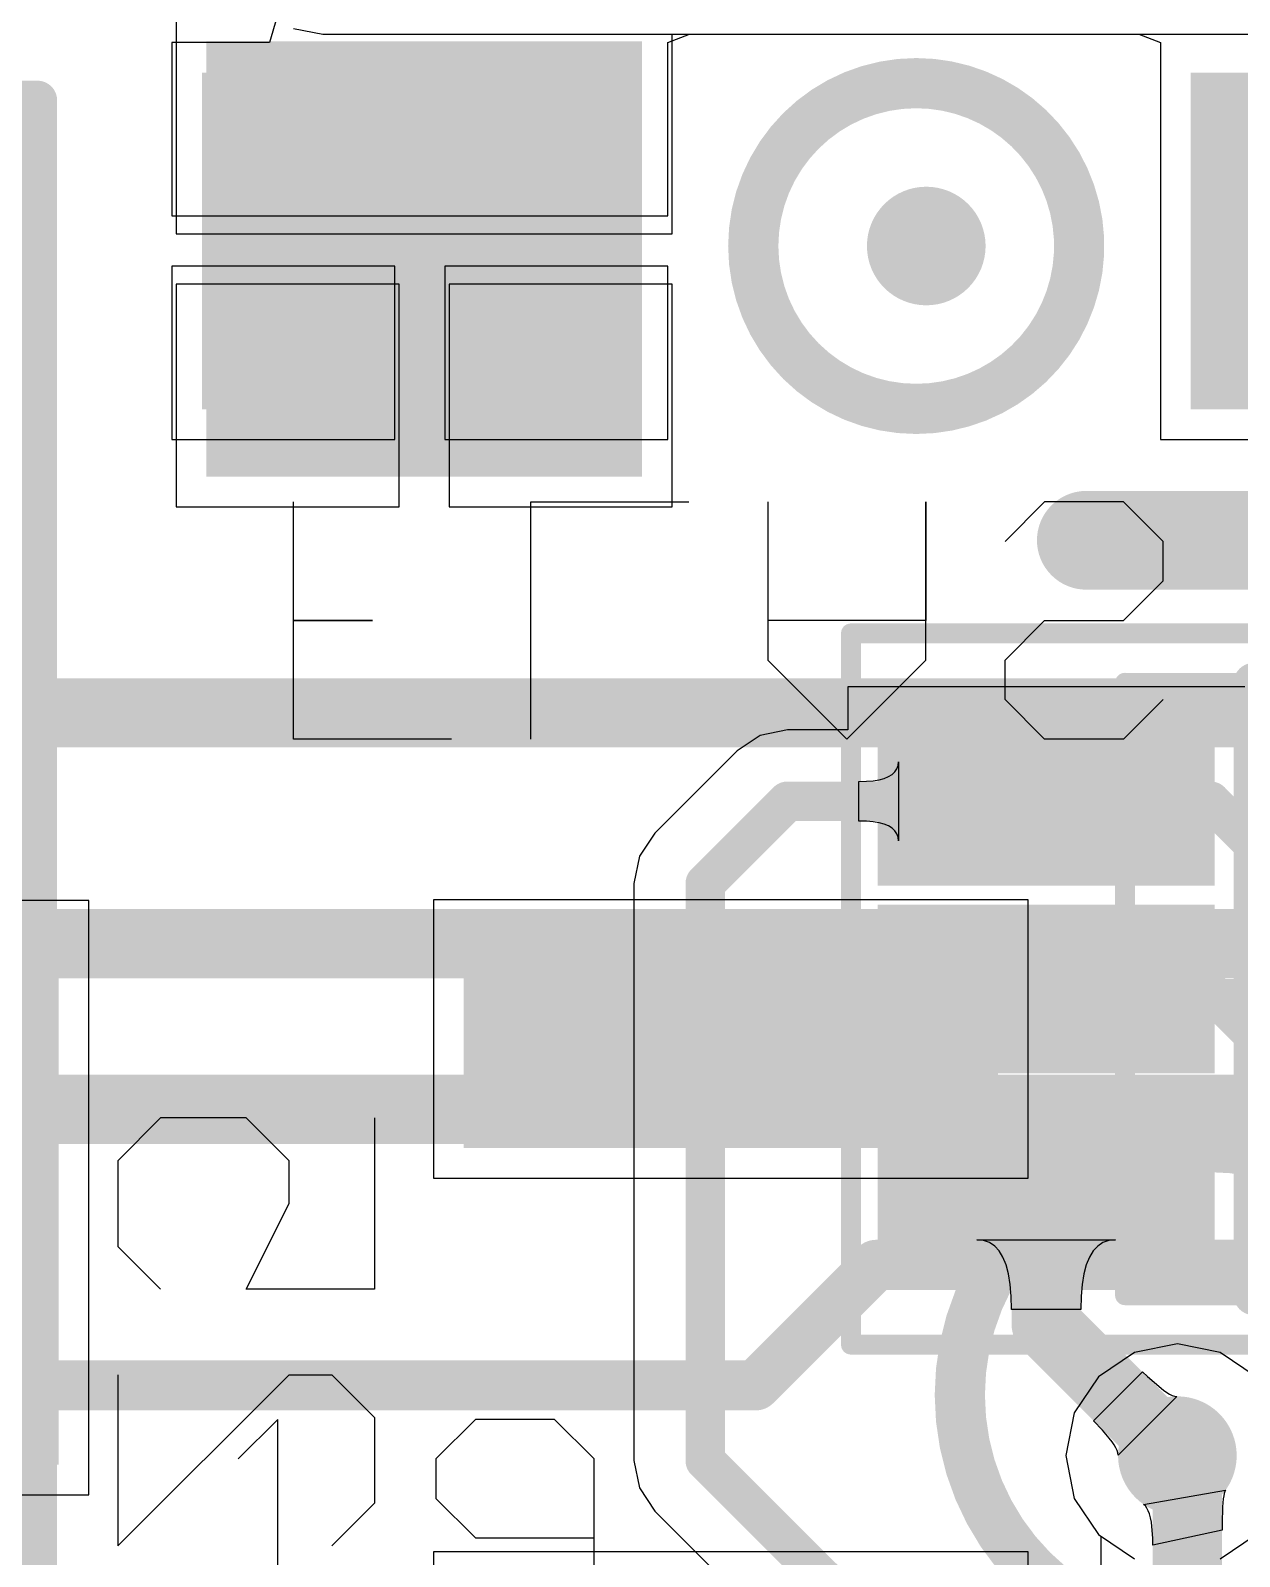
# Model space of a CAD drawing. Header units: millimetres. Extents: x 2.44 to 5.37, y 2.91 to 4.14.
# Drawn here: x 3.6236 to 3.8644, y 3.6799 to 3.9839 of the extents above; entities that cross this region are included whole.
import ezdxf

# ---------------------------------------------------------------- set-up
doc = ezdxf.new("R2010")
doc.units = ezdxf.units.MM
doc.header["$MEASUREMENT"] = 0
for name, color, linetype in [('BottomLayer', 5, 'Continuous'), ('BottomOverlay', 54, 'Continuous'), ('BottomPaste', 16, 'Continuous'), ('BottomSolder', 6, 'Continuous'), ('Mechanical13', 56, 'Continuous'), ('Mechanical15', 56, 'Continuous'), ('MidLayer1', 16, 'Continuous'), ('MidLayer2', 76, 'Continuous'), ('MultiLayer', 9, 'Continuous'), ('TopLayer', 1, 'Continuous'), ('TopOverlay', 2, 'Continuous'), ('TopPaste', 8, 'Continuous'), ('TopSolder', 216, 'Continuous'), ('ViaHoleLayer', 16, 'Continuous')]:
    doc.layers.add(name, color=color, linetype=linetype)

# ---------------------------------------------------------------- blocks, each defined once
blk = doc.blocks.new('__2812__B_15')
at = {"layer": 'BottomLayer'}
for points in [[(-0.04921, 0.1122), (0.04921, 0.1122), (-0.04921, 0.14764), (0.04921, 0.14764)], [(0.1437, 0.1122), (0.24213, 0.1122), (0.1437, 0.14764), (0.24213, 0.14764)], [(-0.04921, -0.01772), (0.04921, -0.01772), (-0.04921, 0.01772), (0.04921, 0.01772)], [(0.1437, -0.01772), (0.24213, -0.01772), (0.1437, 0.01772), (0.24213, 0.01772)]]:
    blk.add_solid(points, dxfattribs=at)
at = {"layer": 'BottomOverlay', "const_width": 0.01}
blk.add_lwpolyline([(0.264, 0.094), (0.264, 0.162)], dxfattribs=at)
at = {"layer": 'BottomOverlay'}
for points, const_width in [([(0.2615, 0.162, 1), (0.2665, 0.162, 1)], 0.005), ([(0.14441, 0.059, 1), (0.04559, 0.059, 1)], 0.01), ([(0.2615, 0.094, 1), (0.2665, 0.094, 1)], 0.005), ([(0.04309, 0.059, 1), (0.04809, 0.059, 1)], 0.005), ([(0.14191, 0.059, 1), (0.14691, 0.059, 1)], 0.005)]:
    blk.add_lwpolyline(points, format="xyb", close=True, dxfattribs=dict(at, const_width=const_width))
at = {"layer": 'BottomPaste'}
for points in [[(-0.04921, 0.1122), (0.04921, 0.1122), (-0.04921, 0.14764), (0.04921, 0.14764)], [(0.1437, 0.1122), (0.24213, 0.1122), (0.1437, 0.14764), (0.24213, 0.14764)], [(-0.04921, -0.01772), (0.04921, -0.01772), (-0.04921, 0.01772), (0.04921, 0.01772)], [(0.1437, -0.01772), (0.24213, -0.01772), (0.1437, 0.01772), (0.24213, 0.01772)]]:
    blk.add_solid(points, dxfattribs=at)
at = {"layer": 'BottomSolder'}
for points in [[(-0.05321, 0.1082), (0.05321, 0.1082), (-0.05321, 0.15164), (0.05321, 0.15164)], [(0.1397, 0.1082), (0.24613, 0.1082), (0.1397, 0.15164), (0.24613, 0.15164)], [(-0.05321, -0.02172), (0.05321, -0.02172), (-0.05321, 0.02172), (0.05321, 0.02172)], [(0.1397, -0.02172), (0.24613, -0.02172), (0.1397, 0.02172), (0.24613, 0.02172)]]:
    blk.add_solid(points, dxfattribs=at)
blk = doc.blocks.new('_______B_34')
at = {"layer": 'BottomLayer'}
for points in [[(-0.02753, 0.06148), (0.03153, 0.06148), (-0.02753, 0.14022), (0.03153, 0.14022)], [(-0.02753, -0.13537), (0.03153, -0.13537), (-0.02753, -0.05663), (0.03153, -0.05663)]]:
    blk.add_solid(points, dxfattribs=at)
at = {"layer": 'BottomOverlay'}
for points, const_width in [([(0.03345, 0.002, 1), (-0.03145, 0.002, 1)], 0.01), ([(-0.03395, 0.002, 1), (-0.02895, 0.002, 1)], 0.005), ([(0.03095, 0.002, 1), (0.03595, 0.002, 1)], 0.005)]:
    blk.add_lwpolyline(points, format="xyb", close=True, dxfattribs=dict(at, const_width=const_width))
at = {"layer": 'BottomPaste'}
for points in [[(-0.02753, 0.06148), (0.03153, 0.06148), (-0.02753, 0.14022), (0.03153, 0.14022)], [(-0.02753, -0.13537), (0.03153, -0.13537), (-0.02753, -0.05663), (0.03153, -0.05663)]]:
    blk.add_solid(points, dxfattribs=at)
at = {"layer": 'BottomSolder'}
for points in [[(-0.03153, 0.05748), (0.03553, 0.05748), (-0.03153, 0.14422), (0.03553, 0.14422)], [(-0.03153, -0.13937), (0.03553, -0.13937), (-0.03153, -0.05263), (0.03553, -0.05263)]]:
    blk.add_solid(points, dxfattribs=at)
blk = doc.blocks.new('ST7789_B_35')
at = {"layer": 'BottomOverlay', "const_width": 0.00787}
for points in [[(-1.163, 1.009), (-1.163, -0.01462)], [(-0.01261, -0.01462), (-1.163, -0.01462)]]:
    blk.add_lwpolyline(points, dxfattribs=at)
at = {"layer": 'BottomOverlay', "const_width": 0.00394}
blk.add_lwpolyline([(-1.16497, -0.01462, 1), (-1.16103, -0.01462, 1)], format="xyb", close=True, dxfattribs=at)
blk.add_lwpolyline([(-1.16497, -0.01462, 1), (-1.16103, -0.01462, 1)], format="xyb", close=True, dxfattribs=at)
blk = doc.blocks.new('PL3_38')
at = {"layer": 'TopLayer'}
for points in [[(0.27165, -0.00197), (0.35039, -0.00197), (0.27165, 0.07677), (0.35039, 0.07677)], [(0.15945, -0.19882), (0.23425, -0.19882), (0.15945, -0.10039), (0.23425, -0.10039)]]:
    blk.add_solid(points, dxfattribs=at)
at = {"layer": 'TopPaste'}
for points in [[(0.27165, -0.00197), (0.35039, -0.00197), (0.27165, 0.07677), (0.35039, 0.07677)], [(0.15945, -0.19882), (0.23425, -0.19882), (0.15945, -0.10039), (0.23425, -0.10039)]]:
    blk.add_solid(points, dxfattribs=at)
at = {"layer": 'TopSolder'}
for points in [[(0.26765, -0.00597), (0.35439, -0.00597), (0.26765, 0.08077), (0.35439, 0.08077)], [(0.15545, -0.20282), (0.23825, -0.20282), (0.15545, -0.09639), (0.23825, -0.09639)]]:
    blk.add_solid(points, dxfattribs=at)
blk = doc.blocks.new('IMH3A_40')
at = {"layer": 'Mechanical13', "const_width": 0.00394}
for points in [[(-0.05906, 0.03943), (0.06299, 0.03943)], [(-0.05906, 0.03943), (-0.05906, -0.03143)], [(0.06299, 0.03943), (0.06299, -0.03143)], [(0.06299, -0.03143), (-0.05906, -0.03143)]]:
    blk.add_lwpolyline(points, dxfattribs=at)
at = {"layer": 'Mechanical13', "const_width": 0.00197}
for points in [[(-0.06004, 0.03943, 1), (-0.05807, 0.03943, 1)], [(-0.06004, 0.03943, 1), (-0.05807, 0.03943, 1)], [(0.06201, 0.03943, 1), (0.06398, 0.03943, 1)], [(0.06201, 0.03943, 1), (0.06398, 0.03943, 1)], [(-0.06004, -0.03143, 1), (-0.05807, -0.03143, 1)], [(-0.06004, -0.03143, 1), (-0.05807, -0.03143, 1)], [(0.06201, -0.03143, 1), (0.06398, -0.03143, 1)], [(0.06201, -0.03143, 1), (0.06398, -0.03143, 1)]]:
    blk.add_lwpolyline(points, format="xyb", close=True, dxfattribs=at)
at = {"layer": 'Mechanical15', "const_width": 0.00394}
for points in [[(-0.0689, 0.094), (0.07283, 0.094)], [(-0.0689, 0.094), (-0.0689, -0.08624)], [(0.07283, 0.094), (0.07283, -0.08624)], [(0.00197, 0.01969), (0.00197, -0.01969)], [(-0.01772, 0), (0.02165, 0)], [(0.07283, -0.08624), (-0.0689, -0.08624)]]:
    blk.add_lwpolyline(points, dxfattribs=at)
at = {"layer": 'Mechanical15', "const_width": 0.00197}
for points in [[(-0.06988, 0.094, 1), (-0.06791, 0.094, 1)], [(-0.06988, 0.094, 1), (-0.06791, 0.094, 1)], [(0.07185, 0.094, 1), (0.07382, 0.094, 1)], [(0.07185, 0.094, 1), (0.07382, 0.094, 1)], [(0.00098, 0.01969, 1), (0.00295, 0.01969, 1)], [(-0.0187, 0, 1), (-0.01673, 0, 1)], [(0.02067, 0, 1), (0.02264, 0, 1)], [(0.00098, -0.01969, 1), (0.00295, -0.01969, 1)], [(-0.06988, -0.08624, 1), (-0.06791, -0.08624, 1)], [(-0.06988, -0.08624, 1), (-0.06791, -0.08624, 1)], [(0.07185, -0.08624, 1), (0.07382, -0.08624, 1)], [(0.07185, -0.08624, 1), (0.07382, -0.08624, 1)]]:
    blk.add_lwpolyline(points, format="xyb", close=True, dxfattribs=at)
at = {"layer": 'TopLayer'}
for points in [[(-0.02264, 0.08465), (-0.04823, 0.08465), (-0.02264, 0.02559), (-0.04823, 0.02559)], [(0.01476, 0.08465), (-0.01083, 0.08465), (0.01476, 0.02559), (-0.01083, 0.02559)], [(0.05217, 0.08465), (0.02657, 0.08465), (0.05217, 0.02559), (0.02657, 0.02559)], [(-0.02264, -0.01772), (-0.04823, -0.01772), (-0.02264, -0.07677), (-0.04823, -0.07677)], [(0.01476, -0.01772), (-0.01083, -0.01772), (0.01476, -0.07677), (-0.01083, -0.07677)], [(0.05217, -0.01772), (0.02657, -0.01772), (0.05217, -0.07677), (0.02657, -0.07677)]]:
    blk.add_solid(points, dxfattribs=at)
at = {"layer": 'TopOverlay'}
for points, const_width in [([(0.09137, 0.04712), (0.09137, -0.03388)], 0.01969), ([(-0.05906, 0.01384), (-0.05906, -0.00584)], 0.00787), ([(-0.05906, 0.01384), (0.06299, 0.01384)], 0.00787), ([(0.06299, 0.01384), (0.06299, -0.00584)], 0.00787), ([(-0.05906, -0.00584), (0.06299, -0.00584)], 0.00787)]:
    blk.add_lwpolyline(points, dxfattribs=dict(at, const_width=const_width))
for points, const_width in [([(0.08645, 0.04712, 1), (0.09629, 0.04712, 1)], 0.00984), ([(-0.06102, 0.01384, 1), (-0.05709, 0.01384, 1)], 0.00394), ([(-0.06102, 0.01384, 1), (-0.05709, 0.01384, 1)], 0.00394), ([(0.06102, 0.01384, 1), (0.06496, 0.01384, 1)], 0.00394), ([(0.06102, 0.01384, 1), (0.06496, 0.01384, 1)], 0.00394), ([(-0.06102, -0.00584, 1), (-0.05709, -0.00584, 1)], 0.00394), ([(-0.06102, -0.00584, 1), (-0.05709, -0.00584, 1)], 0.00394), ([(0.06102, -0.00584, 1), (0.06496, -0.00584, 1)], 0.00394), ([(0.06102, -0.00584, 1), (0.06496, -0.00584, 1)], 0.00394), ([(0.08645, -0.03388, 1), (0.09629, -0.03388, 1)], 0.00984)]:
    blk.add_lwpolyline(points, format="xyb", close=True, dxfattribs=dict(at, const_width=const_width))
at = {"layer": 'TopPaste'}
for points in [[(-0.02264, 0.08465), (-0.04823, 0.08465), (-0.02264, 0.02559), (-0.04823, 0.02559)], [(0.01476, 0.08465), (-0.01083, 0.08465), (0.01476, 0.02559), (-0.01083, 0.02559)], [(0.05217, 0.08465), (0.02657, 0.08465), (0.05217, 0.02559), (0.02657, 0.02559)], [(-0.02264, -0.01772), (-0.04823, -0.01772), (-0.02264, -0.07677), (-0.04823, -0.07677)], [(0.01476, -0.01772), (-0.01083, -0.01772), (0.01476, -0.07677), (-0.01083, -0.07677)], [(0.05217, -0.01772), (0.02657, -0.01772), (0.05217, -0.07677), (0.02657, -0.07677)]]:
    blk.add_solid(points, dxfattribs=at)
at = {"layer": 'TopSolder'}
for points in [[(-0.01864, 0.08865), (-0.05223, 0.08865), (-0.01864, 0.02159), (-0.05223, 0.02159)], [(0.01876, 0.08865), (-0.01483, 0.08865), (0.01876, 0.02159), (-0.01483, 0.02159)], [(0.05617, 0.08865), (0.02257, 0.08865), (0.05617, 0.02159), (0.02257, 0.02159)], [(-0.01864, -0.01372), (-0.05223, -0.01372), (-0.01864, -0.08077), (-0.05223, -0.08077)], [(0.01876, -0.01372), (-0.01483, -0.01372), (0.01876, -0.08077), (-0.01483, -0.08077)], [(0.05617, -0.01372), (0.02257, -0.01372), (0.05617, -0.08077), (0.02257, -0.08077)]]:
    blk.add_solid(points, dxfattribs=at)

msp = doc.modelspace()

# ---------------------------------------------------------------- linework, layer by layer
at = {"layer": 'BottomLayer'}
for p, q in [((3.6727, 3.98653), (3.67119, 3.98153)), ((3.75052, 3.98153), (3.75483, 3.98318)), ((3.75483, 3.98318), (3.84431, 3.98318)), ((3.84431, 3.98318), (3.84863, 3.98153)), ((3.67119, 3.98153), (3.65178, 3.98153)), ((3.65178, 3.98153), (3.65178, 3.947)), ((3.75052, 3.97818), (3.75052, 3.98153)), ((3.84863, 3.98153), (3.84863, 3.97818)), ((3.75052, 3.947), (3.75052, 3.97818)), ((3.84863, 3.97818), (3.84863, 3.90247)), ((3.65178, 3.947), (3.70115, 3.947)), ((3.70115, 3.947), (3.75052, 3.947)), ((3.69615, 3.937), (3.65178, 3.937)), ((3.65178, 3.937), (3.65178, 3.90247)), ((3.69615, 3.90247), (3.69615, 3.937)), ((3.75052, 3.937), (3.70615, 3.937)), ((3.70615, 3.937), (3.70615, 3.90247)), ((3.75052, 3.90247), (3.75052, 3.937)), ((3.65178, 3.90247), (3.69615, 3.90247)), ((3.70615, 3.90247), (3.75052, 3.90247)), ((3.84863, 3.90247), (3.94737, 3.90247)), ((3.8223, 3.81072), (3.70387, 3.81072)), ((3.70387, 3.81072), (3.70387, 3.75528)), ((3.8223, 3.75528), (3.8223, 3.81072)), ((3.70387, 3.75528), (3.8223, 3.75528)), ((3.852, 3.72224), (3.84349, 3.72055)), ((3.86051, 3.72055), (3.852, 3.72224)), ((3.84349, 3.72055), (3.83628, 3.71572)), ((3.86772, 3.71572), (3.86051, 3.72055)), ((3.83628, 3.71572), (3.83145, 3.70851)), ((3.83145, 3.70851), (3.82976, 3.7)), ((3.82976, 3.7), (3.83145, 3.69149)), ((3.83145, 3.69149), (3.83628, 3.68428)), ((3.84528, 3.69029), (3.86158, 3.69309)), ((3.86114, 3.69136), (3.861, 3.68977)), ((3.86123, 3.69197), (3.86114, 3.69136)), ((3.86133, 3.69246), (3.86123, 3.69197)), ((3.86145, 3.69284), (3.86133, 3.69246)), ((3.86158, 3.69309), (3.86145, 3.69284)), ((3.84563, 3.68998), (3.84528, 3.69029)), ((3.84594, 3.68956), (3.84563, 3.68998)), ((3.84621, 3.68902), (3.84594, 3.68956)), ((3.84645, 3.68838), (3.84621, 3.68902)), ((3.84665, 3.68762), (3.84645, 3.68838)), ((3.861, 3.68977), (3.8609, 3.68648)), ((3.84682, 3.68675), (3.84665, 3.68762)), ((3.84709, 3.68348), (3.84682, 3.68675)), ((3.86089, 3.68514), (3.84711, 3.68216)), ((3.8609, 3.68648), (3.86089, 3.68514)), ((3.83628, 3.68428), (3.83678, 3.68394)), ((3.83678, 3.68394), (3.83678, 3.644)), ((3.84711, 3.68216), (3.84709, 3.68348)), ((3.8223, 3.6808), (3.70387, 3.6808)), ((3.70387, 3.6808), (3.70387, 3.67036)), ((3.8223, 3.62536), (3.8223, 3.6808))]:
    msp.add_line(p, q, dxfattribs=at)
for points, const_width in [([(3.79609, 3.941, 1), (3.80791, 3.941, 1)], 0.01181), ([(3.84609, 3.7, 1), (3.85791, 3.7, 1)], 0.01181), ([(3.85056, 3.702, 1), (3.85744, 3.702, 1)], 0.00689)]:
    msp.add_lwpolyline(points, format="xyb", close=True, dxfattribs=dict(at, const_width=const_width))
at = {"layer": 'BottomLayer', "const_width": 0.01378}
msp.add_lwpolyline([(3.854, 3.644), (3.854, 3.702)], dxfattribs=at)
at = {"layer": 'BottomOverlay'}
for p, q in [((3.676, 3.86639), (3.676, 3.89)), ((3.72323, 3.84277), (3.72323, 3.89)), ((3.72323, 3.89), (3.75471, 3.89)), ((3.77046, 3.89), (3.77046, 3.85851)), ((3.80194, 3.85851), (3.80194, 3.89)), ((3.80194, 3.89), (3.80194, 3.86639)), ((3.82556, 3.89), (3.81769, 3.88213)), ((3.8413, 3.89), (3.82556, 3.89)), ((3.84917, 3.88213), (3.8413, 3.89)), ((3.84917, 3.87426), (3.84917, 3.88213)), ((3.8413, 3.86639), (3.84917, 3.87426)), ((3.676, 3.84277), (3.676, 3.86639)), ((3.676, 3.86639), (3.69174, 3.86639)), ((3.69174, 3.86639), (3.676, 3.86639)), ((3.80194, 3.86639), (3.77046, 3.86639)), ((3.81769, 3.85851), (3.82556, 3.86639)), ((3.82556, 3.86639), (3.8413, 3.86639)), ((3.77046, 3.85851), (3.7862, 3.84277)), ((3.7862, 3.84277), (3.80194, 3.85851)), ((3.81769, 3.85064), (3.81769, 3.85851)), ((3.82556, 3.84277), (3.81769, 3.85064)), ((3.84917, 3.85064), (3.8413, 3.84277)), ((3.70749, 3.84277), (3.676, 3.84277)), ((3.8413, 3.84277), (3.82556, 3.84277)), ((3.64953, 3.76727), (3.641, 3.75875)), ((3.66658, 3.76727), (3.64953, 3.76727)), ((3.67511, 3.75875), (3.66658, 3.76727)), ((3.69216, 3.76727), (3.69216, 3.73316)), ((3.641, 3.75875), (3.641, 3.74169)), ((3.67511, 3.75022), (3.67511, 3.75875)), ((3.66658, 3.73316), (3.67511, 3.75022)), ((3.641, 3.74169), (3.64953, 3.73316)), ((3.69216, 3.73316), (3.66658, 3.73316)), ((3.641, 3.71611), (3.641, 3.682)), ((3.641, 3.682), (3.67511, 3.71611)), ((3.67511, 3.71611), (3.68364, 3.71611)), ((3.68364, 3.71611), (3.69216, 3.70758)), ((3.69216, 3.70758), (3.69216, 3.69053)), ((3.69216, 3.69053), (3.68364, 3.682))]:
    msp.add_line(p, q, dxfattribs=at)
at = {"layer": 'MidLayer1'}
for p, q in [((3.67597, 3.98435), (3.68182, 3.98318)), ((3.68182, 3.98318), (3.98053, 3.98318)), ((3.852, 3.72224), (3.84349, 3.72055)), ((3.86051, 3.72055), (3.852, 3.72224)), ((3.84349, 3.72055), (3.83628, 3.71572)), ((3.86772, 3.71572), (3.86051, 3.72055)), ((3.83628, 3.71572), (3.83145, 3.70851)), ((3.83145, 3.70851), (3.82976, 3.7)), ((3.82976, 3.7), (3.83145, 3.69149)), ((3.83145, 3.69149), (3.83628, 3.68428)), ((3.83628, 3.68428), (3.84349, 3.67945)), ((3.86051, 3.67945), (3.86772, 3.68428))]:
    msp.add_line(p, q, dxfattribs=at)
at = {"layer": 'MidLayer1', "const_width": 0.01181}
for points in [[(3.79609, 3.941, 1), (3.80791, 3.941, 1)], [(3.84609, 3.7, 1), (3.85791, 3.7, 1)]]:
    msp.add_lwpolyline(points, format="xyb", close=True, dxfattribs=at)
at = {"layer": 'MidLayer2'}
for points, const_width in [([(3.79609, 3.941, 1), (3.80791, 3.941, 1)], 0.01181), ([(3.7895, 3.738, 1), (3.7945, 3.738, 1)], 0.005), ([(3.7895, 3.738, 1), (3.7945, 3.738, 1)], 0.005), ([(3.7655, 3.714, 1), (3.7705, 3.714, 1)], 0.005), ([(3.7655, 3.714, 1), (3.7705, 3.714, 1)], 0.005), ([(3.84609, 3.7, 1), (3.85791, 3.7, 1)], 0.01181)]:
    msp.add_lwpolyline(points, format="xyb", close=True, dxfattribs=dict(at, const_width=const_width))
for points, const_width in [([(3.48261, 3.848), (4.308, 3.848)], 0.01378), ([(3.53503, 3.802), (4.362, 3.802)], 0.01378), ([(3.60046, 3.769), (4.429, 3.769)], 0.01378), ([(3.768, 3.714), (3.792, 3.738)], 0.01), ([(3.792, 3.738), (4.096, 3.738)], 0.01), ([(3.349, 3.714), (3.768, 3.714)], 0.01)]:
    msp.add_lwpolyline(points, dxfattribs=dict(at, const_width=const_width))
at = {"layer": 'MultiLayer', "const_width": 0.01181}
for points in [[(3.79609, 3.941, 1), (3.80791, 3.941, 1)], [(3.84609, 3.7, 1), (3.85791, 3.7, 1)]]:
    msp.add_lwpolyline(points, format="xyb", close=True, dxfattribs=at)
at = {"layer": 'TopLayer'}
for p, q in [((3.65265, 3.98777), (3.65265, 3.9434)), ((3.75139, 3.9434), (3.75139, 3.98318)), ((3.75139, 3.98318), (3.98053, 3.98318)), ((3.65265, 3.9434), (3.75139, 3.9434)), ((3.69702, 3.9334), (3.65265, 3.9334)), ((3.65265, 3.9334), (3.65265, 3.88903)), ((3.69702, 3.88903), (3.69702, 3.9334)), ((3.75139, 3.9334), (3.70702, 3.9334)), ((3.70702, 3.9334), (3.70702, 3.88903)), ((3.75139, 3.88903), (3.75139, 3.9334)), ((3.65265, 3.88903), (3.69702, 3.88903)), ((3.70702, 3.88903), (3.75139, 3.88903)), ((3.86541, 3.85317), (3.78635, 3.85317)), ((3.78635, 3.85317), (3.78635, 3.84458)), ((3.76893, 3.8435), (3.76432, 3.84042)), ((3.77437, 3.84458), (3.76893, 3.8435)), ((3.78635, 3.84458), (3.77437, 3.84458)), ((3.76432, 3.84042), (3.74795, 3.82405)), ((3.79616, 3.83683), (3.7964, 3.8375)), ((3.7964, 3.8375), (3.79647, 3.83824)), ((3.79647, 3.83824), (3.79647, 3.8225)), ((3.7886, 3.83431), (3.7901, 3.83435)), ((3.7886, 3.82643), (3.7886, 3.83431)), ((3.7901, 3.83435), (3.79143, 3.83446)), ((3.79143, 3.83446), (3.79262, 3.83466)), ((3.79262, 3.83466), (3.79364, 3.83494)), ((3.79364, 3.83494), (3.79451, 3.83529)), ((3.79451, 3.83529), (3.79521, 3.83572)), ((3.79521, 3.83572), (3.79577, 3.83624)), ((3.79577, 3.83624), (3.79616, 3.83683)), ((3.7901, 3.82639), (3.7886, 3.82643)), ((3.79143, 3.82628), (3.7901, 3.82639)), ((3.79262, 3.82608), (3.79143, 3.82628)), ((3.79364, 3.8258), (3.79262, 3.82608)), ((3.79451, 3.82545), (3.79364, 3.8258)), ((3.79521, 3.82502), (3.79451, 3.82545)), ((3.79577, 3.8245), (3.79521, 3.82502)), ((3.74795, 3.82405), (3.74487, 3.81944)), ((3.79616, 3.82391), (3.79577, 3.8245)), ((3.7964, 3.82324), (3.79616, 3.82391)), ((3.79647, 3.8225), (3.7964, 3.82324)), ((3.74487, 3.81944), (3.74379, 3.814)), ((3.74379, 3.814), (3.74379, 3.699)), ((3.63525, 3.81061), (3.54183, 3.81061)), ((3.63525, 3.69218), (3.63525, 3.81061)), ((3.81341, 3.74287), (3.8121, 3.74301)), ((3.8121, 3.74301), (3.83966, 3.74301)), ((3.81458, 3.74246), (3.81341, 3.74287)), ((3.83835, 3.74287), (3.83718, 3.74246)), ((3.83966, 3.74301), (3.83835, 3.74287)), ((3.81562, 3.74176), (3.81458, 3.74246)), ((3.81651, 3.74079), (3.81562, 3.74176)), ((3.81727, 3.73954), (3.81651, 3.74079)), ((3.83525, 3.74079), (3.83449, 3.73954)), ((3.83615, 3.74176), (3.83525, 3.74079)), ((3.83718, 3.74246), (3.83615, 3.74176)), ((3.81789, 3.73801), (3.81727, 3.73954)), ((3.81837, 3.7362), (3.81789, 3.73801)), ((3.83387, 3.73801), (3.83339, 3.7362)), ((3.83449, 3.73954), (3.83387, 3.73801)), ((3.81872, 3.73412), (3.81837, 3.7362)), ((3.81892, 3.73175), (3.81872, 3.73412)), ((3.83305, 3.73412), (3.83284, 3.73175)), ((3.83339, 3.7362), (3.83305, 3.73412)), ((3.81899, 3.72911), (3.81892, 3.73175)), ((3.83284, 3.73175), (3.83277, 3.72911)), ((3.83277, 3.72911), (3.81899, 3.72911)), ((3.83533, 3.70692), (3.84508, 3.71667)), ((3.84508, 3.71667), (3.84602, 3.71574)), ((3.84602, 3.71574), (3.84922, 3.71301)), ((3.84922, 3.71301), (3.84987, 3.71258)), ((3.84987, 3.71258), (3.85046, 3.71224)), ((3.85046, 3.71224), (3.85099, 3.712)), ((3.85188, 3.71181), (3.84019, 3.70012)), ((3.85099, 3.712), (3.85147, 3.71186)), ((3.85147, 3.71186), (3.85188, 3.71181)), ((3.83709, 3.70509), (3.83533, 3.70692)), ((3.83845, 3.70349), (3.83709, 3.70509)), ((3.83899, 3.70278), (3.83845, 3.70349)), ((3.83942, 3.70213), (3.83899, 3.70278)), ((3.83976, 3.70154), (3.83942, 3.70213)), ((3.84, 3.70101), (3.83976, 3.70154)), ((3.84014, 3.70053), (3.84, 3.70101)), ((3.84019, 3.70012), (3.84014, 3.70053)), ((3.74379, 3.699), (3.74487, 3.69356)), ((3.54183, 3.69218), (3.63525, 3.69218)), ((3.74487, 3.69356), (3.74795, 3.68895)), ((3.74795, 3.68895), (3.79868, 3.63822))]:
    msp.add_line(p, q, dxfattribs=at)
for points, const_width in [([(3.79609, 3.941, 1), (3.80791, 3.941, 1)], 0.01181), ([(3.7724, 3.83037, 1), (3.77634, 3.83037, 1)], 0.00394), ([(3.7724, 3.83037, 1), (3.77634, 3.83037, 1)], 0.00394), ([(3.82391, 3.83037, 1), (3.82785, 3.83037, 1)], 0.00394), ([(3.82391, 3.83037, 1), (3.82785, 3.83037, 1)], 0.00394), ([(3.85666, 3.83037, 1), (3.8606, 3.83037, 1)], 0.00394), ([(3.85666, 3.83037, 1), (3.8606, 3.83037, 1)], 0.00394), ([(3.75603, 3.814, 1), (3.75997, 3.814, 1)], 0.00394), ([(3.75603, 3.814, 1), (3.75997, 3.814, 1)], 0.00394), ([(3.82391, 3.79297, 1), (3.82785, 3.79297, 1)], 0.00394), ([(3.85606, 3.79297, 1), (3.86, 3.79297, 1)], 0.00394), ([(3.85606, 3.79297, 1), (3.86, 3.79297, 1)], 0.00394), ([(3.82244, 3.75557, 1), (3.82933, 3.75557, 1)], 0.00689), ([(3.82244, 3.72612, 1), (3.82933, 3.72612, 1)], 0.00689), ([(3.82244, 3.72612, 1), (3.82933, 3.72612, 1)], 0.00689), ([(3.84609, 3.7, 1), (3.85791, 3.7, 1)], 0.01181), ([(3.84856, 3.7, 1), (3.85544, 3.7, 1)], 0.00689), ([(3.75603, 3.699, 1), (3.75997, 3.699, 1)], 0.00394), ([(3.75603, 3.699, 1), (3.75997, 3.699, 1)], 0.00394)]:
    msp.add_lwpolyline(points, format="xyb", close=True, dxfattribs=dict(at, const_width=const_width))
for points, const_width in [([(3.758, 3.814), (3.77437, 3.83037)], 0.00787), ([(3.77437, 3.83037), (3.82588, 3.83037)], 0.00787), ([(3.82588, 3.83037), (3.85863, 3.83037)], 0.00787), ([(3.85863, 3.83037), (3.89603, 3.79297)], 0.00787), ([(3.758, 3.699), (3.758, 3.814)], 0.00787), ([(3.82588, 3.79297), (3.85803, 3.79297)], 0.00787), ([(3.85803, 3.79297), (3.89543, 3.75557)], 0.00787), ([(3.82588, 3.72612), (3.82588, 3.75557)], 0.01378), ([(3.82588, 3.72612), (3.852, 3.7)], 0.01378), ([(3.758, 3.699), (3.81289, 3.64411)], 0.00787)]:
    msp.add_lwpolyline(points, dxfattribs=dict(at, const_width=const_width))
at = {"layer": 'TopOverlay'}
for p, q in [((3.67287, 3.70723), (3.665, 3.69936)), ((3.67287, 3.66), (3.67287, 3.70723)), ((3.71223, 3.70723), (3.70436, 3.69936)), ((3.72797, 3.70723), (3.71223, 3.70723)), ((3.73584, 3.69936), (3.72797, 3.70723)), ((3.70436, 3.69936), (3.70436, 3.69149)), ((3.73584, 3.66787), (3.73584, 3.69936)), ((3.70436, 3.69149), (3.71223, 3.68361)), ((3.71223, 3.68361), (3.73584, 3.68361))]:
    msp.add_line(p, q, dxfattribs=at)
at = {"layer": 'ViaHoleLayer', "const_width": 0.00591}
for points in [[(3.79905, 3.941, 1), (3.80495, 3.941, 1)], [(3.84905, 3.7, 1), (3.85495, 3.7, 1)]]:
    msp.add_lwpolyline(points, format="xyb", close=True, dxfattribs=at)

# ---------------------------------------------------------------- block references
for name, p, rotation in [('PL3_38', (3.391, 3.901), 360), ('_______B_34', (3.802, 3.94), 90), ('ST7789_B_35', (2.462, 3.95538), 180), ('IMH3A_40', (3.881, 3.791), 90), ('__2812__B_15', (3.76309, 3.65308), 360)]:
    msp.add_blockref(name, p, dxfattribs=dict(rotation=rotation))

doc.saveas('drawing.dxf')
